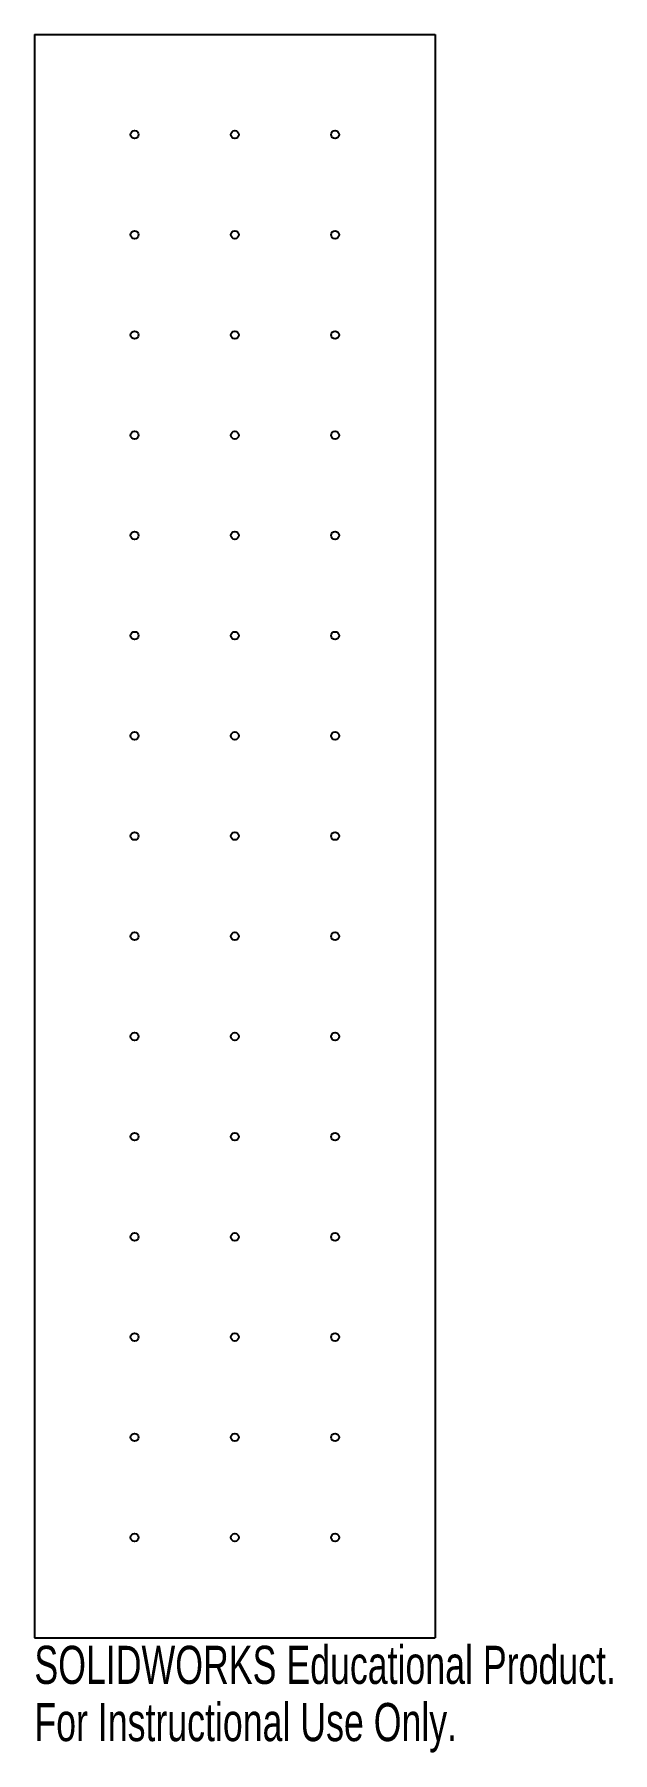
# Model space of a CAD drawing. Header units: inches. Extents: x -1.64 to 1.25, y -0.57 to 8.
import ezdxf

# ---------------------------------------------------------------- set-up
doc = ezdxf.new("R2010")
doc.units = ezdxf.units.IN
doc.header["$MEASUREMENT"] = 0
doc.styles.add('SLDTEXTSTYLE0', font='TXT', dxfattribs={"width": 0.7})

msp = doc.modelspace()

# ---------------------------------------------------------------- linework, layer by layer
at = {"color": 7, "linetype": 'Continuous', "lineweight": 25}
for p, q in [((-1.6355, 8), (0.3645, 8)), ((-1.6355, 8), (-1.6355, 0)), ((0.3645, 8), (0.3645, 0)), ((-1.6355, 0), (0.3645, 0))]:
    msp.add_line(p, q, dxfattribs=at)
for centre in [(-1.1355, 7.5), (-0.6355, 7.5), (-0.1355, 7.5), (-1.1355, 7), (-0.6355, 7), (-0.1355, 7), (-1.1355, 6.5), (-0.6355, 6.5), (-0.1355, 6.5), (-1.1355, 6), (-0.6355, 6), (-0.1355, 6), (-1.1355, 5.5), (-0.6355, 5.5), (-0.1355, 5.5), (-1.1355, 5), (-0.6355, 5), (-0.1355, 5), (-1.1355, 4.5), (-0.6355, 4.5), (-0.1355, 4.5), (-1.1355, 4), (-0.6355, 4), (-0.1355, 4), (-1.1355, 3.5), (-0.6355, 3.5), (-0.1355, 3.5), (-1.1355, 3), (-0.6355, 3), (-0.1355, 3), (-1.1355, 2.5), (-0.6355, 2.5), (-0.1355, 2.5), (-1.1355, 2), (-0.6355, 2), (-0.1355, 2), (-1.1355, 1.5), (-0.6355, 1.5), (-0.1355, 1.5), (-1.1355, 1), (-0.6355, 1), (-0.1355, 1), (-1.1355, 0.5), (-0.6355, 0.5), (-0.1355, 0.5)]:
    msp.add_circle(centre, 0.0197, dxfattribs=at)

# ---------------------------------------------------------------- texts
at = {"color": 7, "linetype": 'Continuous', "char_height": 0.1903, "attachment_point": 1, "style": 'SLDTEXTSTYLE0'}
for s, insert in [('SOLIDWORKS Educational Product.', (-1.6355, -0.0401)), ('For Instructional Use Only.', (-1.6355, -0.3256))]:
    msp.add_mtext(s, dxfattribs=dict(at, insert=insert))

doc.saveas('drawing.dxf')
